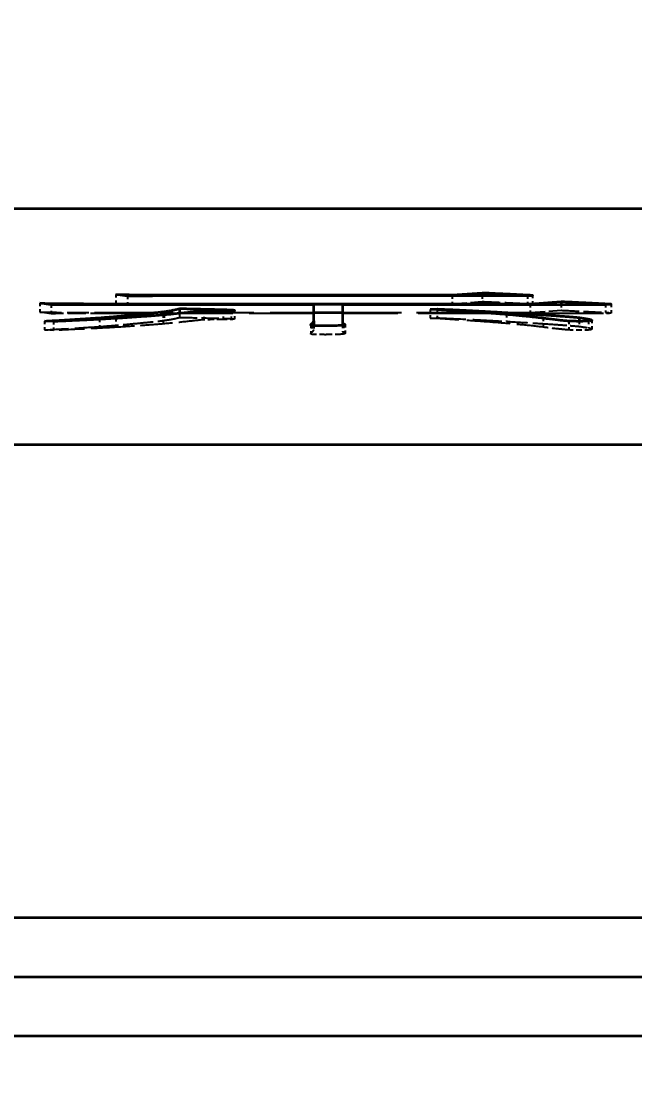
# Model space of a CAD drawing. Header units: millimetres. Extents: x 200 to 5740, y 200 to 4000.
# Drawn here: x 3997.58 to 4018.34, y 1924.73 to 1960.34 of the extents above; entities that cross this region are included whole.
import ezdxf

# ---------------------------------------------------------------- set-up
doc = ezdxf.new("R2010")
doc.units = ezdxf.units.MM
doc.header["$LTSCALE"] = 20
doc.linetypes.add('DASHED', pattern=[0.2067, 0.1654, -0.0413])
for name, color, linetype, lineweight in [('可見 (ISO)', 7, 'Continuous', 35), ('標註 (ISO)', 7, 'Continuous', 18), ('隱藏 (ISO)', 7, 'DASHED', 25)]:
    doc.layers.add(name, color=color, linetype=linetype, lineweight=lineweight)
doc.styles.add('註記文字 (JIS)', font='kaiu.ttf')
doc.dimstyles.new('預設 (JIS)', dxfattribs={"dimscale": 20, "dimtxt": 3, "dimasz": 3, "dimexe": 2, "dimexo": 1, "dimgap": 0.8, "dimtad": 1, "dimrnd": 1e-08, "dimdsep": 46, "dimtxsty": '註記文字 (JIS)', "dimblk": 'Filled-1', "dimcen": 0.09, "dimdle": 10, "dimclrd": 256, "dimclre": 256, "dimclrt": 256, "dimadec": 0, "dimazin": 2, "dimtfac": 0.833333, "dimtmove": 0, "dimatfit": 3, "dimfxl": 0, "dimtolj": 1, "dimtzin": 0, "dimlwd": -1, "dimlwe": -1, "dimarcsym": 0})

# ---------------------------------------------------------------- blocks, each defined once
blk = doc.blocks.new('Filled-1')
at = {"color": 0}
for p, q in [((0, 0), (-1, 0.16667)), ((-1, 0.16667), (-1, -0.16667)), ((-1, 0), (0, 0)), ((-1, -0.16667), (0, 0))]:
    blk.add_line(p, q, dxfattribs=at)
at = {"color": 0, "flags": 128}
blk.add_lwpolyline([(-1, -0.16667), (0, 0)], dxfattribs=at)
at = {"color": 0}
blk.add_solid([(-1, -0.16667), (0, 0), (-1, 0.16667), (-1, -0.16667)], dxfattribs=at)
blk = doc.blocks.new('*D40')
at = {"layer": 'Defpoints', "color": 0}
for p in [(3955.283, 2448.006), (4476.873, 2448.006), (4342.783, 958.006)]:
    blk.add_point(p, dxfattribs=at)
at = {"layer": '標註 (ISO)'}
for p, q in [((3975.283, 2448.006), (4516.873, 2448.006)), ((4476.873, 1018.006), (4476.873, 2388.006)), ((4362.783, 958.006), (4516.873, 958.006))]:
    blk.add_line(p, q, dxfattribs=at)
at = {"layer": '標註 (ISO)', "xscale": 60, "yscale": 60, "zscale": 60}
for p, rotation in [((4476.873, 2448.006), 90), ((4476.873, 958.006), 270)]:
    blk.add_blockref('Filled-1', p, dxfattribs=dict(at, rotation=rotation))
at = {"layer": '標註 (ISO)', "insert": (4396.895, 1625.603), "char_height": 60, "attachment_point": 1, "rotation": 90, "style": '註記文字 (JIS)'}
blk.add_mtext('\\A1;1490', dxfattribs=at)

msp = doc.modelspace()

# ---------------------------------------------------------------- linework, layer by layer
at = {"layer": '可見 (ISO)'}
for p, q in [((3772.283, 1954.006), (4222.283, 1954.006)), ((4012.16, 1951.079), (4013.181, 1951.153)), ((4013.181, 1951.153), (4013.181, 1951.044)), ((3998.606, 1950.743), (3998.217, 1950.797)), ((4000.539, 1950.781), (4014.798, 1950.781)), ((4001.183, 1951.038), (4000.794, 1951.093)), ((4003.116, 1951.079), (4012.16, 1951.079)), ((4014.579, 1951.044), (4003.116, 1951.044)), ((4012.16, 1951.079), (4012.16, 1951.044)), ((4014.713, 1951.08), (4014.713, 1951.045)), ((4014.798, 1950.781), (4015.843, 1950.857)), ((4014.798, 1950.781), (4014.798, 1950.748)), ((4015.843, 1950.857), (4015.843, 1950.748)), ((4017.35, 1950.782), (4017.35, 1950.749)), ((4007.48, 1950.748), (4000.539, 1950.748)), ((4002.423, 1950.515), (4002.423, 1950.401)), ((4002.946, 1950.618), (4002.946, 1950.451)), ((4004.684, 1950.575), (4004.684, 1950.549)), ((4007.48, 1950.197), (4007.48, 1950.748)), ((4007.48, 1950.481), (4008.453, 1950.481)), ((4008.453, 1950.748), (4008.453, 1950.148)), ((4017.229, 1950.748), (4008.453, 1950.748)), ((4011.418, 1950.59), (4011.649, 1950.604)), ((4011.649, 1950.604), (4011.649, 1950.576)), ((4013.995, 1950.481), (4013.995, 1950.414)), ((3998.679, 1950.178), (3998.376, 1950.192)), ((4000.235, 1950.306), (4000.235, 1950.252)), ((4007.419, 1950.122), (4007.419, 1950.045)), ((4007.48, 1950.197), (4007.48, 1950.04)), ((4008.453, 1950.148), (4008.453, 1950.05)), ((4008.489, 1950.11), (4008.489, 1950.055)), ((4016.451, 1950.313), (4016.451, 1950.184)), ((4016.767, 1950.263), (4016.767, 1950.191)), ((4222.283, 1946.006), (3772.283, 1946.006)), ((4326.283, 1930.006), (3764.283, 1930.006)), ((4326.283, 1928.006), (3764.283, 1928.006)), ((4332.283, 1926.006), (3758.283, 1926.006))]:
    msp.add_line(p, q, dxfattribs=at)
for points in [[(4013.181, 1951.153), (4013.995, 1951.117), (4014.713, 1951.08)], [(3998.217, 1950.797), (3999.081, 1950.781), (4000.539, 1950.781)], [(4000.794, 1951.093), (4001.658, 1951.079), (4003.116, 1951.079)], [(4003.116, 1951.044), (4001.706, 1951.042), (4001.183, 1951.038)], [(4014.883, 1951.065), (4014.883, 1951.044), (4014.579, 1951.044)], [(4014.713, 1951.08), (4014.883, 1951.073), (4014.883, 1951.065)], [(4015.843, 1950.857), (4016.645, 1950.82), (4017.35, 1950.782)], [(4017.533, 1950.767), (4017.533, 1950.748), (4017.229, 1950.748)], [(4017.35, 1950.782), (4017.533, 1950.776), (4017.533, 1950.767)], [(4000.539, 1950.748), (3999.129, 1950.746), (3998.606, 1950.743)], [(4000.235, 1950.306), (4000.831, 1950.352), (4001.427, 1950.409)], [(4001.427, 1950.409), (4002.01, 1950.466), (4002.423, 1950.515)], [(4003.76, 1950.54), (4003.128, 1950.466), (4002.387, 1950.398)], [(4002.423, 1950.515), (4002.752, 1950.562), (4002.946, 1950.618)], [(4002.946, 1950.618), (4003.955, 1950.597), (4004.684, 1950.575)], [(4004.417, 1950.545), (4003.955, 1950.54), (4003.76, 1950.54)], [(4004.806, 1950.558), (4004.806, 1950.549), (4004.417, 1950.545)], [(4004.684, 1950.575), (4004.806, 1950.567), (4004.806, 1950.558)], [(4013.728, 1950.436), (4012.889, 1950.503), (4011.418, 1950.59)], [(4011.649, 1950.604), (4012.999, 1950.543), (4013.995, 1950.481)], [(4015.235, 1950.289), (4014.555, 1950.372), (4013.728, 1950.436)], [(4013.995, 1950.481), (4015.017, 1950.422), (4015.6, 1950.381)], [(3998.376, 1950.192), (3999.47, 1950.253), (4000.235, 1950.306)], [(4000.794, 1950.283), (3999.931, 1950.232), (3998.679, 1950.178)], [(4002.387, 1950.398), (4001.621, 1950.334), (4000.794, 1950.283)], [(4007.893, 1950.033), (4007.383, 1950.033), (4007.383, 1950.055)], [(4007.383, 1950.055), (4007.383, 1950.08), (4007.419, 1950.122)], [(4007.419, 1950.122), (4007.48, 1950.165), (4007.48, 1950.197)], [(4008.538, 1950.075), (4008.538, 1950.033), (4007.893, 1950.033)], [(4008.453, 1950.148), (4008.453, 1950.12), (4008.489, 1950.11)], [(4008.489, 1950.11), (4008.538, 1950.088), (4008.538, 1950.075)], [(4016.111, 1950.192), (4015.88, 1950.204), (4015.235, 1950.289)], [(4015.6, 1950.381), (4016.171, 1950.342), (4016.451, 1950.313)], [(4016.487, 1950.184), (4016.293, 1950.184), (4016.111, 1950.192)], [(4016.451, 1950.313), (4016.645, 1950.287), (4016.767, 1950.263)], [(4016.888, 1950.218), (4016.876, 1950.184), (4016.487, 1950.184)], [(4016.767, 1950.263), (4016.888, 1950.242), (4016.888, 1950.218)]]:
    msp.add_open_spline(points, degree=2, dxfattribs=at)
at = {"layer": '隱藏 (ISO)', "ltscale": 0.02847}
for p, q in [((3998.217, 1950.797), (3998.217, 1950.498)), ((4000.794, 1951.093), (4000.794, 1950.793)), ((4001.183, 1951.038), (4001.183, 1950.739)), ((4014.883, 1951.065), (4014.883, 1950.765)), ((4017.533, 1950.767), (4017.533, 1950.467)), ((3998.606, 1950.743), (3998.606, 1950.443)), ((4003.76, 1950.54), (4003.76, 1950.24)), ((4004.417, 1950.545), (4004.417, 1950.245)), ((4004.806, 1950.558), (4004.806, 1950.259)), ((4011.418, 1950.59), (4011.418, 1950.29)), ((3998.376, 1950.192), (3998.376, 1949.893)), ((3998.679, 1950.178), (3998.679, 1949.879)), ((4000.794, 1950.283), (4000.794, 1949.983)), ((4002.387, 1950.398), (4002.387, 1950.098)), ((4007.383, 1950.055), (4007.383, 1949.756)), ((4008.538, 1950.075), (4008.538, 1949.775)), ((4015.235, 1950.289), (4015.235, 1949.989)), ((4016.111, 1950.192), (4016.111, 1949.893)), ((4016.888, 1950.218), (4016.888, 1949.918))]:
    msp.add_line(p, q, dxfattribs=at)
at = {"layer": '隱藏 (ISO)', "ltscale": 0.09217}
for p, q in [((4001.183, 1950.739), (4000.794, 1950.793)), ((3998.606, 1950.443), (3998.217, 1950.498))]:
    msp.add_line(p, q, dxfattribs=at)
at = {"layer": '隱藏 (ISO)', "ltscale": 0.861181}
msp.add_line((4003.116, 1950.78), (4012.16, 1950.78), dxfattribs=at)
at = {"layer": '隱藏 (ISO)', "ltscale": 0.025051}
msp.add_line((4012.16, 1951.044), (4012.16, 1950.78), dxfattribs=at)
at = {"layer": '隱藏 (ISO)', "ltscale": 0.14932}
msp.add_line((4012.16, 1950.78), (4013.181, 1950.853), dxfattribs=at)
at = {"layer": '隱藏 (ISO)', "ltscale": 0.01807}
for p, q in [((4013.181, 1951.044), (4013.181, 1950.853)), ((4015.843, 1950.748), (4015.843, 1950.558))]:
    msp.add_line(p, q, dxfattribs=at)
at = {"layer": '隱藏 (ISO)', "ltscale": 0.025106}
msp.add_line((4014.713, 1951.045), (4014.713, 1950.781), dxfattribs=at)
at = {"layer": '隱藏 (ISO)', "ltscale": 0.66091}
for p, q in [((4000.539, 1950.481), (4007.48, 1950.481)), ((4007.48, 1950.449), (4000.539, 1950.449))]:
    msp.add_line(p, q, dxfattribs=at)
at = {"layer": '隱藏 (ISO)', "ltscale": 0.012574}
msp.add_line((4002.946, 1950.451), (4002.946, 1950.319), dxfattribs=at)
at = {"layer": '隱藏 (ISO)', "ltscale": 1.09155}
msp.add_line((4014.579, 1950.744), (4003.116, 1950.744), dxfattribs=at)
at = {"layer": '隱藏 (ISO)', "ltscale": 0.026046}
msp.add_line((4004.684, 1950.549), (4004.684, 1950.275), dxfattribs=at)
at = {"layer": '隱藏 (ISO)', "ltscale": 0.604186}
msp.add_line((4008.453, 1950.481), (4014.798, 1950.481), dxfattribs=at)
at = {"layer": '隱藏 (ISO)', "ltscale": 0.835713}
msp.add_line((4017.229, 1950.449), (4008.453, 1950.449), dxfattribs=at)
at = {"layer": '隱藏 (ISO)', "ltscale": 0.025808}
msp.add_line((4011.649, 1950.576), (4011.649, 1950.304), dxfattribs=at)
at = {"layer": '隱藏 (ISO)', "ltscale": 0.022137}
msp.add_line((4013.995, 1950.414), (4013.995, 1950.181), dxfattribs=at)
at = {"layer": '隱藏 (ISO)', "ltscale": 0.025336}
msp.add_line((4014.798, 1950.748), (4014.798, 1950.481), dxfattribs=at)
at = {"layer": '隱藏 (ISO)', "ltscale": 0.154348}
msp.add_line((4014.798, 1950.481), (4015.843, 1950.558), dxfattribs=at)
at = {"layer": '隱藏 (ISO)', "ltscale": 0.025284}
msp.add_line((4017.35, 1950.749), (4017.35, 1950.483), dxfattribs=at)
at = {"layer": '隱藏 (ISO)', "ltscale": 0.023298}
msp.add_line((4000.235, 1950.252), (4000.235, 1950.007), dxfattribs=at)
at = {"layer": '隱藏 (ISO)', "ltscale": 0.017606}
msp.add_line((4002.423, 1950.401), (4002.423, 1950.216), dxfattribs=at)
at = {"layer": '隱藏 (ISO)', "ltscale": 0.023194}
msp.add_line((4008.489, 1950.055), (4008.489, 1949.811), dxfattribs=at)
at = {"layer": '隱藏 (ISO)', "ltscale": 0.031006}
msp.add_line((4011.418, 1950.29), (4011.649, 1950.304), dxfattribs=at)
at = {"layer": '隱藏 (ISO)', "ltscale": 0.016082}
msp.add_line((4016.451, 1950.184), (4016.451, 1950.014), dxfattribs=at)
at = {"layer": '隱藏 (ISO)', "ltscale": 0.021623}
msp.add_line((4016.767, 1950.191), (4016.767, 1949.963), dxfattribs=at)
at = {"layer": '隱藏 (ISO)', "ltscale": 0.03625}
msp.add_line((3998.679, 1949.879), (3998.376, 1949.893), dxfattribs=at)
at = {"layer": '隱藏 (ISO)', "ltscale": 0.021173}
msp.add_line((4007.419, 1950.045), (4007.419, 1949.822), dxfattribs=at)
at = {"layer": '隱藏 (ISO)', "ltscale": 0.013525}
msp.add_line((4007.48, 1950.04), (4007.48, 1949.898), dxfattribs=at)
at = {"layer": '隱藏 (ISO)', "ltscale": 0.019159}
msp.add_line((4008.453, 1950.05), (4008.453, 1949.848), dxfattribs=at)
at = {"layer": '隱藏 (ISO)', "ltscale": 0.222516}
msp.add_open_spline([(4000.794, 1950.793), (4001.119, 1950.788), (4001.473, 1950.785), (4002.235, 1950.781), (4002.686, 1950.78), (4003.116, 1950.78)], degree=3, knots=[-0.2293863, -0.2293863, -0.2293863, -0.2293863, -0.1291028, -0.1291028, 0, 0, 0, 0], dxfattribs=at)
at = {"layer": '隱藏 (ISO)', "ltscale": 0.184018}
msp.add_open_spline([(4013.181, 1950.853), (4013.448, 1950.841), (4013.711, 1950.829), (4014.222, 1950.805), (4014.469, 1950.793), (4014.713, 1950.781)], degree=3, knots=[-0.1932732, -0.1932732, -0.1932732, -0.1932732, -0.0948971, -0.0948971, 0, 0, 0, 0], dxfattribs=at)
at = {"layer": '隱藏 (ISO)', "ltscale": 0.049728}
msp.add_open_spline([(4014.883, 1950.765), (4014.883, 1950.763), (4014.88, 1950.761), (4014.868, 1950.757), (4014.859, 1950.755), (4014.833, 1950.751), (4014.816, 1950.75), (4014.771, 1950.747), (4014.744, 1950.746), (4014.672, 1950.745), (4014.625, 1950.744), (4014.579, 1950.744)], degree=3, knots=[-0.05231847, -0.05231847, -0.05231847, -0.05231847, -0.04158078, -0.04158078, -0.03244019, -0.03244019, -0.02330815, -0.02330815, -0.01374194, -0.01374194, 0, 0, 0, 0], dxfattribs=at)
at = {"layer": '隱藏 (ISO)', "ltscale": 0.030448}
msp.add_open_spline([(4014.713, 1950.781), (4014.747, 1950.779), (4014.781, 1950.778), (4014.832, 1950.774), (4014.851, 1950.773), (4014.877, 1950.769), (4014.883, 1950.767), (4014.883, 1950.765)], degree=3, knots=[-0.03216555, -0.03216555, -0.03216555, -0.03216555, -0.01978135, -0.01978135, -0.00957292, -0.00957292, 0, 0, 0, 0], dxfattribs=at)
at = {"layer": '隱藏 (ISO)', "ltscale": 0.223251}
msp.add_open_spline([(3998.217, 1950.498), (3998.541, 1950.492), (3998.894, 1950.488), (3999.658, 1950.482), (4000.108, 1950.481), (4000.539, 1950.481)], degree=3, knots=[-0.230547, -0.230547, -0.230547, -0.230547, -0.129269, -0.129269, 0, 0, 0, 0], dxfattribs=at)
at = {"layer": '隱藏 (ISO)', "ltscale": 0.184196}
for points in [[(4000.539, 1950.449), (4000.162, 1950.448), (3999.73, 1950.448), (3999.133, 1950.446), (3998.828, 1950.445), (3998.606, 1950.443)], [(4003.116, 1950.744), (4002.739, 1950.744), (4002.307, 1950.743), (4001.71, 1950.742), (4001.405, 1950.741), (4001.183, 1950.739)]]:
    msp.add_open_spline(points, degree=3, knots=[-0.1834894, -0.1834894, -0.1834894, -0.1834894, -0.0669173, -0.0669173, 0, 0, 0, 0], dxfattribs=at)
at = {"layer": '隱藏 (ISO)', "ltscale": 0.18434}
msp.add_open_spline([(4015.843, 1950.558), (4016.105, 1950.545), (4016.365, 1950.533), (4016.867, 1950.508), (4017.111, 1950.496), (4017.35, 1950.483)], degree=3, knots=[-0.1935934, -0.1935934, -0.1935934, -0.1935934, -0.0949052, -0.0949052, 0, 0, 0, 0], dxfattribs=at)
at = {"layer": '隱藏 (ISO)', "ltscale": 0.046878}
msp.add_open_spline([(4017.533, 1950.467), (4017.533, 1950.465), (4017.531, 1950.463), (4017.52, 1950.46), (4017.512, 1950.459), (4017.489, 1950.456), (4017.472, 1950.454), (4017.428, 1950.452), (4017.401, 1950.451), (4017.327, 1950.449), (4017.277, 1950.449), (4017.229, 1950.449)], degree=3, knots=[-0.04927599, -0.04927599, -0.04927599, -0.04927599, -0.04026467, -0.04026467, -0.03244947, -0.03244947, -0.02383502, -0.02383502, -0.01436873, -0.01436873, 0, 0, 0, 0], dxfattribs=at)
at = {"layer": '隱藏 (ISO)', "ltscale": 0.031428}
msp.add_open_spline([(4017.35, 1950.483), (4017.391, 1950.482), (4017.43, 1950.48), (4017.484, 1950.476), (4017.502, 1950.475), (4017.527, 1950.471), (4017.533, 1950.469), (4017.533, 1950.467)], degree=3, knots=[-0.03321196, -0.03321196, -0.03321196, -0.03321196, -0.01939965, -0.01939965, -0.00978597, -0.00978597, 0, 0, 0, 0], dxfattribs=at)
at = {"layer": '隱藏 (ISO)', "ltscale": 0.195936}
msp.add_open_spline([(4000.235, 1950.007), (4000.442, 1950.022), (4000.64, 1950.039), (4001.037, 1950.073), (4001.236, 1950.091), (4001.427, 1950.11)], degree=3, knots=[-0.2055067, -0.2055067, -0.2055067, -0.2055067, -0.1067136, -0.1067136, 0, 0, 0, 0], dxfattribs=at)
at = {"layer": '隱藏 (ISO)', "ltscale": 0.23418}
msp.add_open_spline([(4002.387, 1950.098), (4002.138, 1950.078), (4001.878, 1950.057), (4001.347, 1950.019), (4001.077, 1950.001), (4000.794, 1949.983)], degree=3, knots=[-0.2459204, -0.2459204, -0.2459204, -0.2459204, -0.1197957, -0.1197957, 0, 0, 0, 0], dxfattribs=at)
at = {"layer": '隱藏 (ISO)', "ltscale": 0.189784}
msp.add_open_spline([(4001.427, 1950.11), (4001.612, 1950.128), (4001.794, 1950.146), (4002.125, 1950.181), (4002.279, 1950.198), (4002.423, 1950.216)], degree=3, knots=[-0.1988633, -0.1988633, -0.1988633, -0.1988633, -0.0946647, -0.0946647, 0, 0, 0, 0], dxfattribs=at)
at = {"layer": '隱藏 (ISO)', "ltscale": 0.255933}
msp.add_open_spline([(4003.76, 1950.24), (4003.551, 1950.216), (4003.331, 1950.192), (4002.873, 1950.144), (4002.635, 1950.121), (4002.387, 1950.098)], degree=3, knots=[-0.2688987, -0.2688987, -0.2688987, -0.2688987, -0.1337601, -0.1337601, 0, 0, 0, 0], dxfattribs=at)
at = {"layer": '隱藏 (ISO)', "ltscale": 0.167494}
msp.add_open_spline([(4002.423, 1950.216), (4002.536, 1950.232), (4002.633, 1950.248), (4002.808, 1950.283), (4002.883, 1950.301), (4002.946, 1950.319)], degree=3, knots=[-0.1759405, -0.1759405, -0.1759405, -0.1759405, -0.0904341, -0.0904341, 0, 0, 0, 0], dxfattribs=at)
at = {"layer": '隱藏 (ISO)', "ltscale": 0.178679}
msp.add_open_spline([(4002.946, 1950.319), (4003.261, 1950.312), (4003.577, 1950.305), (4004.154, 1950.291), (4004.424, 1950.283), (4004.684, 1950.275)], degree=3, knots=[-0.1867984, -0.1867984, -0.1867984, -0.1867984, -0.0871375, -0.0871375, 0, 0, 0, 0], dxfattribs=at)
at = {"layer": '隱藏 (ISO)', "ltscale": 0.063002}
msp.add_open_spline([(4004.417, 1950.245), (4004.291, 1950.244), (4004.149, 1950.243), (4003.943, 1950.241), (4003.841, 1950.24), (4003.76, 1950.24)], degree=3, knots=[-0.06329109, -0.06329109, -0.06329109, -0.06329109, -0.02414719, -0.02414719, 0, 0, 0, 0], dxfattribs=at)
at = {"layer": '隱藏 (ISO)', "ltscale": 0.04554}
msp.add_open_spline([(4004.806, 1950.259), (4004.806, 1950.258), (4004.804, 1950.257), (4004.794, 1950.256), (4004.787, 1950.255), (4004.759, 1950.253), (4004.734, 1950.252), (4004.639, 1950.248), (4004.536, 1950.247), (4004.417, 1950.245)], degree=3, knots=[-0.06249943, -0.06249943, -0.06249943, -0.06249943, -0.05615082, -0.05615082, -0.04960533, -0.04960533, -0.03630955, -0.03630955, 0, 0, 0, 0], dxfattribs=at)
at = {"layer": '隱藏 (ISO)', "ltscale": 0.028648}
msp.add_open_spline([(4004.684, 1950.275), (4004.724, 1950.273), (4004.758, 1950.27), (4004.797, 1950.264), (4004.806, 1950.262), (4004.806, 1950.259)], degree=3, knots=[-0.03043614, -0.03043614, -0.03043614, -0.03043614, -0.01363942, -0.01363942, 0, 0, 0, 0], dxfattribs=at)
at = {"layer": '隱藏 (ISO)', "ltscale": 0.324618}
msp.add_open_spline([(4013.728, 1950.136), (4013.42, 1950.161), (4013.074, 1950.186), (4012.313, 1950.236), (4011.864, 1950.264), (4011.418, 1950.29)], degree=3, knots=[-0.3368893, -0.3368893, -0.3368893, -0.3368893, -0.1851064, -0.1851064, 0, 0, 0, 0], dxfattribs=at)
at = {"layer": '隱藏 (ISO)', "ltscale": 0.294184}
msp.add_open_spline([(4011.649, 1950.304), (4012.081, 1950.285), (4012.504, 1950.265), (4013.286, 1950.224), (4013.65, 1950.203), (4013.995, 1950.181)], degree=3, knots=[-0.3086005, -0.3086005, -0.3086005, -0.3086005, -0.1482263, -0.1482263, 0, 0, 0, 0], dxfattribs=at)
at = {"layer": '隱藏 (ISO)', "ltscale": 0.269828}
msp.add_open_spline([(4015.235, 1949.989), (4015.016, 1950.016), (4014.778, 1950.042), (4014.274, 1950.091), (4014.012, 1950.114), (4013.728, 1950.136)], degree=3, knots=[-0.283327, -0.283327, -0.283327, -0.283327, -0.1372204, -0.1372204, 0, 0, 0, 0], dxfattribs=at)
at = {"layer": '隱藏 (ISO)', "ltscale": 0.216916}
msp.add_open_spline([(4013.995, 1950.181), (4014.301, 1950.164), (4014.614, 1950.145), (4015.14, 1950.113), (4015.382, 1950.097), (4015.6, 1950.082)], degree=3, knots=[-0.2246129, -0.2246129, -0.2246129, -0.2246129, -0.0993995, -0.0993995, 0, 0, 0, 0], dxfattribs=at)
at = {"layer": '隱藏 (ISO)', "ltscale": 0.132976}
msp.add_open_spline([(4015.6, 1950.082), (4015.77, 1950.07), (4015.942, 1950.058), (4016.221, 1950.035), (4016.346, 1950.025), (4016.451, 1950.014)], degree=3, knots=[-0.13766, -0.13766, -0.13766, -0.13766, -0.0606532, -0.0606532, 0, 0, 0, 0], dxfattribs=at)
at = {"layer": '隱藏 (ISO)', "ltscale": 0.249694}
msp.add_open_spline([(3998.376, 1949.893), (3998.719, 1949.912), (3999.06, 1949.932), (3999.677, 1949.969), (3999.964, 1949.988), (4000.235, 1950.007)], degree=3, knots=[-0.2611928, -0.2611928, -0.2611928, -0.2611928, -0.1226127, -0.1226127, 0, 0, 0, 0], dxfattribs=at)
at = {"layer": '隱藏 (ISO)', "ltscale": 0.258684}
msp.add_open_spline([(4000.794, 1949.983), (4000.489, 1949.965), (4000.164, 1949.948), (3999.461, 1949.913), (3999.072, 1949.896), (3998.679, 1949.879)], degree=3, knots=[-0.2705432, -0.2705432, -0.2705432, -0.2705432, -0.1436047, -0.1436047, 0, 0, 0, 0], dxfattribs=at)
at = {"layer": '隱藏 (ISO)', "ltscale": 0.103}
msp.add_open_spline([(4007.383, 1949.756), (4007.383, 1949.765), (4007.387, 1949.775), (4007.399, 1949.797), (4007.408, 1949.81), (4007.419, 1949.822)], degree=3, knots=[-0.1062096, -0.1062096, -0.1062096, -0.1062096, -0.0596531, -0.0596531, 0, 0, 0, 0], dxfattribs=at)
at = {"layer": '隱藏 (ISO)', "ltscale": 0.067049}
msp.add_open_spline([(4007.893, 1949.734), (4007.832, 1949.734), (4007.768, 1949.734), (4007.657, 1949.735), (4007.608, 1949.736), (4007.527, 1949.739), (4007.494, 1949.74), (4007.441, 1949.743), (4007.421, 1949.745), (4007.39, 1949.75), (4007.383, 1949.753), (4007.383, 1949.756)], degree=3, knots=[-0.07042462, -0.07042462, -0.07042462, -0.07042462, -0.0518836, -0.0518836, -0.03687189, -0.03687189, -0.02511664, -0.02511664, -0.01400675, -0.01400675, 0, 0, 0, 0], dxfattribs=at)
at = {"layer": '隱藏 (ISO)', "ltscale": 0.116999}
msp.add_open_spline([(4007.419, 1949.822), (4007.438, 1949.836), (4007.454, 1949.849), (4007.474, 1949.874), (4007.48, 1949.886), (4007.48, 1949.898)], degree=3, knots=[-0.12214, -0.12214, -0.12214, -0.12214, -0.056407, -0.056407, 0, 0, 0, 0], dxfattribs=at)
at = {"layer": '隱藏 (ISO)', "ltscale": 0.101378}
msp.add_open_spline([(4008.538, 1949.775), (4008.538, 1949.771), (4008.533, 1949.767), (4008.509, 1949.759), (4008.492, 1949.756), (4008.441, 1949.749), (4008.406, 1949.746), (4008.311, 1949.74), (4008.254, 1949.738), (4008.097, 1949.735), (4007.994, 1949.734), (4007.893, 1949.734)], degree=3, knots=[-0.1064896, -0.1064896, -0.1064896, -0.1064896, -0.0862629, -0.0862629, -0.0688238, -0.0688238, -0.0501972, -0.0501972, -0.030049, -0.030049, 0, 0, 0, 0], dxfattribs=at)
at = {"layer": '隱藏 (ISO)', "ltscale": 0.057974}
msp.add_open_spline([(4008.453, 1949.848), (4008.453, 1949.841), (4008.454, 1949.832), (4008.466, 1949.82), (4008.474, 1949.815), (4008.489, 1949.811)], degree=3, knots=[-0.04911275, -0.04911275, -0.04911275, -0.04911275, -0.01950798, -0.01950798, 0, 0, 0, 0], dxfattribs=at)
at = {"layer": '隱藏 (ISO)', "ltscale": 0.055696}
msp.add_open_spline([(4008.489, 1949.811), (4008.503, 1949.804), (4008.516, 1949.797), (4008.532, 1949.786), (4008.538, 1949.78), (4008.538, 1949.775)], degree=3, knots=[-0.05750331, -0.05750331, -0.05750331, -0.05750331, -0.02492446, -0.02492446, 0, 0, 0, 0], dxfattribs=at)
at = {"layer": '隱藏 (ISO)', "ltscale": 0.171493}
msp.add_open_spline([(4016.111, 1949.893), (4016.031, 1949.897), (4015.917, 1949.908), (4015.596, 1949.943), (4015.391, 1949.969), (4015.235, 1949.989)], degree=3, knots=[-0.1951761, -0.1951761, -0.1951761, -0.1951761, -0.1096652, -0.1096652, 0, 0, 0, 0], dxfattribs=at)
at = {"layer": '隱藏 (ISO)', "ltscale": 0.039147}
msp.add_open_spline([(4016.487, 1949.884), (4016.421, 1949.884), (4016.358, 1949.885), (4016.229, 1949.888), (4016.167, 1949.89), (4016.111, 1949.893)], degree=3, knots=[-0.04144252, -0.04144252, -0.04144252, -0.04144252, -0.02163067, -0.02163067, 0, 0, 0, 0], dxfattribs=at)
at = {"layer": '隱藏 (ISO)', "ltscale": 0.084241}
msp.add_open_spline([(4016.451, 1950.014), (4016.514, 1950.006), (4016.573, 1949.997), (4016.678, 1949.98), (4016.725, 1949.972), (4016.767, 1949.963)], degree=3, knots=[-0.08851165, -0.08851165, -0.08851165, -0.08851165, -0.04304164, -0.04304164, 0, 0, 0, 0], dxfattribs=at)
at = {"layer": '隱藏 (ISO)', "ltscale": 0.074074}
msp.add_open_spline([(4016.888, 1949.918), (4016.887, 1949.914), (4016.882, 1949.91), (4016.859, 1949.903), (4016.844, 1949.9), (4016.801, 1949.894), (4016.776, 1949.892), (4016.714, 1949.888), (4016.68, 1949.887), (4016.592, 1949.885), (4016.54, 1949.884), (4016.487, 1949.884)], degree=3, knots=[-0.07784954, -0.07784954, -0.07784954, -0.07784954, -0.05805482, -0.05805482, -0.04185504, -0.04185504, -0.02836501, -0.02836501, -0.01573297, -0.01573297, 0, 0, 0, 0], dxfattribs=at)
at = {"layer": '隱藏 (ISO)', "ltscale": 0.070666}
msp.add_open_spline([(4016.767, 1949.963), (4016.808, 1949.956), (4016.838, 1949.949), (4016.879, 1949.934), (4016.888, 1949.926), (4016.888, 1949.918)], degree=3, knots=[-0.07445205, -0.07445205, -0.07445205, -0.07445205, -0.03790291, -0.03790291, 0, 0, 0, 0], dxfattribs=at)

# ---------------------------------------------------------------- dimensions: what is measured, and where the dimension line sits
at = {"layer": '標註 (ISO)'}
dim = msp.add_linear_dim(base=(4476.873, 2448.006), p1=(4342.783, 958.006), p2=(3955.283, 2448.006), angle=90, dimstyle='預設 (JIS)', override={"dimgap": 0.8, "dimdec": 2, "dimtol": 0, "dimlim": 0, "dimtp": 0, "dimtm": 0, "dimtdec": 2, "dimtofl": 0, "dimatfit": 1}, dxfattribs=at)
dim.commit()
dim.dimension.update_dxf_attribs({"geometry": '*D40', "text_midpoint": (4476.873, 1703.006), "dimtype": 160})

doc.saveas('drawing.dxf')
